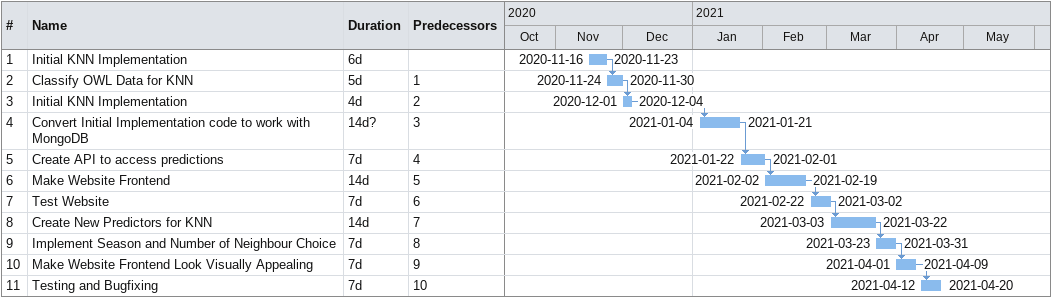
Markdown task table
| ID | Task | Duration | Start | Finish | Predecessors |
|---|---|---|---|---|---|
| 1 | Initial KNN Implementation | 6d | 2020-11-16 | 2020-11-23 |  |
| 2 | Classify OWL Data for KNN | 5d | 2020-11-24 | 2020-11-30 | 1 |
| 3 | Initial KNN Implementation | 4d | 2020-12-01 | 2020-12-04 | 2 |
| 4 | Convert Initial Implementation code to work with MongoDB | 14d? | 2021-01-04 | 2021-01-21 | 3 |
| 5 | Create API to access predictions | 7d | 2021-01-22 | 2021-02-01 | 4 |
| 6 | Make Website Frontend | 14d | 2021-02-02 | 2021-02-19 | 5 |
| 7 | Test Website | 7d | 2021-02-22 | 2021-03-02 | 6 |
| 8 | Create New Predictors for KNN | 14d | 2021-03-03 | 2021-03-22 | 7 |
| 9 | Implement Season and Number of Neighbour Choice | 7d | 2021-03-23 | 2021-03-31 | 8 |
| 10 | Make Website Frontend Look Visually Appealing | 7d | 2021-04-01 | 2021-04-09 | 9 |
| 11 | Testing and Bugfixing | 7d | 2021-04-12 | 2021-04-20 | 10 |
